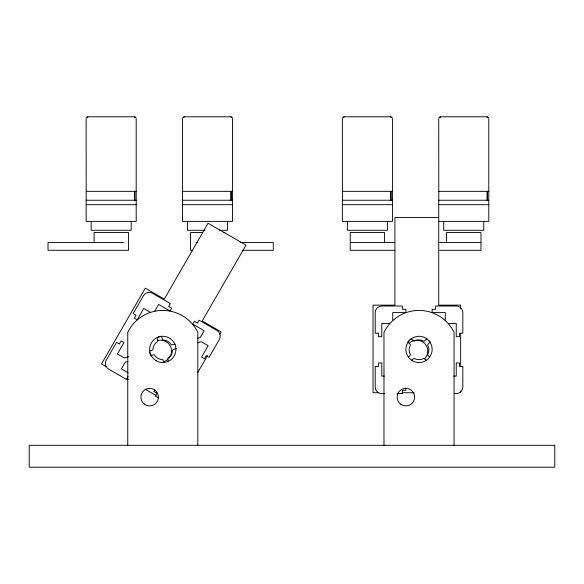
<?xml version="1.0" encoding="UTF-8"?>
<svg xmlns="http://www.w3.org/2000/svg" width="584" height="584" viewBox="0 0 584 584"><rect width="100%" height="100%" fill="white"/><g stroke="black" fill="none" stroke-linecap="round" stroke-linejoin="round"><path stroke-width="0.88" d="M136.203 118.537L136.203 221.38L86.14 221.38L86.14 200.239L136.203 200.239M232.563 118.537L232.563 221.38L182.5 221.38L182.5 118.537M392.433 118.537L392.433 221.38L342.37 221.38L342.37 200.239L392.433 200.239M460.63 308.79L460.63 305.14L438.73 305.14L438.73 200.239L488.793 200.239M154.738 311.236L158.665 304.439L170.039 311.009L171.681 308.162L168.652 306.41L170.294 303.563L152.46 293.27A6.57 6.57 0 0 0 143.489 295.679L133.196 313.506L136.043 315.148L134.291 318.185L137.13 319.828L143.701 308.447L150.504 312.374M128.137 376.585L126.494 379.432L108.66 369.139A6.57 6.57 0 0 1 106.259 360.16L116.552 342.333L119.399 343.976L121.151 340.939L123.99 342.582L117.42 353.962L124.224 357.89L128.626 356.714M154.753 390.054L153.928 391.477L156.965 393.229L155.322 396.076L158.417 397.865M197.91 372.234L207.495 355.641M219.81 334.303L221.183 331.938L202.21 320.988L246.01 245.119L208.079 223.219L164.279 299.088L145.314 288.138L101.514 364L106.259 366.737M408.471 357.269L410.486 354.743A9.855 9.855 0 0 1 410.486 344.888L407.909 341.808L411.012 338.705L414.092 341.282A9.855 9.855 0 0 1 423.947 341.282L427.028 338.705M428.466 340.37L430.131 341.808L427.554 344.888A9.855 9.855 0 0 1 427.554 354.743L429.569 357.269M411.567 360.364L414.092 358.35A9.855 9.855 0 0 0 423.947 358.35L426.473 360.364M158.038 337.099L161.425 336.194L162.805 339.968A9.855 9.855 0 0 1 171.338 344.896L175.295 344.21M149.942 350.999L152.95 349.823A9.855 9.855 0 0 1 157.877 341.282L157.191 337.333M197.611 338.224L200.254 337.516L204.181 330.719L192.8 324.149L194.443 321.302L197.48 323.054L199.122 320.207L216.949 330.5A6.57 6.57 0 0 1 219.35 339.479L209.057 357.306L206.218 355.663L204.466 358.7L201.619 357.058L208.189 345.677L201.385 341.749L197.867 342.691M127.998 361.416L125.356 362.124L121.435 368.92L128.261 372.862M150.314 355.437L154.271 354.751A9.855 9.855 0 0 0 162.805 359.678L163.987 362.679M176.434 348.436L172.66 349.823A9.855 9.855 0 0 1 167.732 358.357L168.214 361.547M87.877 116.8L87.49 117.669L86.425 117.669L86.688 117.311A1.737 1.737 0 0 1 87.877 116.8L134.466 116.8A1.737 1.737 0 0 1 135.692 117.311L135.919 117.669L134.853 117.669L134.466 116.8M184.237 116.8L183.85 117.669L182.785 117.669L183.047 117.311A1.737 1.737 0 0 1 184.237 116.8L230.826 116.8A1.737 1.737 0 0 1 232.052 117.311L232.279 117.669L231.213 117.669L230.826 116.8M344.107 116.8L343.721 117.669L342.655 117.669L342.918 117.311A1.737 1.737 0 0 1 344.107 116.8L390.696 116.8A1.737 1.737 0 0 1 391.922 117.311L392.149 117.669L391.083 117.669L390.696 116.8M440.467 116.8L440.081 117.669L439.015 117.669L439.277 117.311A1.737 1.737 0 0 1 440.467 116.8L487.056 116.8A1.737 1.737 0 0 1 488.282 117.311L488.509 117.669L487.443 117.669L487.056 116.8M86.14 191.34L136.203 191.34M182.5 191.34L232.563 191.34M342.37 191.34L392.433 191.34M438.73 191.34L488.793 191.34M182.5 200.239L232.563 200.239M86.14 204.692L136.203 204.692M182.5 204.692L232.563 204.692M342.37 204.692L392.433 204.692M438.73 204.692L488.793 204.692M438.73 217.54L394.93 217.54L394.93 305.14L373.03 305.14L373.03 392.74L378.505 392.74M438.73 221.38L488.793 221.38L488.793 118.537M204.94 230.278L187.508 230.278L187.508 221.38M219.204 230.278L227.556 230.278L227.556 221.38M202.166 232.498L190.537 232.498L190.537 250.295L192.151 250.295M223.409 232.498L225.023 232.498M123.501 242.506L48.034 242.506L48.034 250.295L128.524 250.295L128.524 232.498L94.09 232.498L94.09 242.506M196.02 242.506L197.823 242.506M240.155 242.506L273.276 242.506L273.276 250.295L242.521 250.295M350.911 242.506L394.302 242.506M439.686 242.506L480.42 242.506M394.302 250.295L350.225 250.295L350.225 232.498L384.579 232.498L384.579 242.506M439.686 250.295L480.982 250.295L480.982 232.498L446.541 232.498L446.541 242.506M389.645 323.536L381.79 323.536L381.79 336.676L378.505 336.676L378.505 333.172L375.22 333.172L375.22 312.586A6.57 6.57 0 0 1 381.79 306.016L402.376 306.016L402.376 309.301L405.88 309.301L405.88 312.586L392.74 312.586L392.74 320.441M448.395 323.536L456.25 323.536L456.25 336.676L459.535 336.676L459.535 333.172L462.82 333.172L462.82 312.586A6.57 6.57 0 0 0 456.25 306.016L435.664 306.016L435.664 309.301L432.16 309.301L432.16 312.586L445.3 312.586L445.3 320.441M384.411 376.096L381.79 376.096L381.79 362.956L378.505 362.956L378.505 366.46L375.22 366.46L375.22 387.046A6.57 6.57 0 0 0 381.79 393.616L384.476 393.616M453.629 376.096L456.25 376.096L456.25 362.956L459.535 362.956L459.535 366.46L462.82 366.46L462.82 387.046A6.57 6.57 0 0 1 456.25 393.616L454.461 393.616M402.23 392.74L414.092 392.74M397.003 393.616L402.376 393.616L402.376 390.331L405.88 390.331L405.88 387.864M126.801 378.6L128.385 379.512M144.978 389.09L156.045 395.477M487.509 191.34L487.509 200.239M487.056 191.34L487.056 200.239M483.786 221.38L483.786 230.278L443.738 230.278L443.738 221.38M460.63 333.428L460.63 366.277M460.63 390.915L460.63 392.74M454.06 445.3L454.06 332.325A38.982 38.982 0 0 0 383.98 332.325L383.98 445.3M438.73 118.537L438.788 200.239M391.149 191.34L391.149 200.239M390.696 191.34L390.696 200.239M387.426 221.38L387.426 230.278L347.378 230.278L347.378 221.38M342.37 118.537L342.428 200.239M231.279 191.34L231.279 200.239M230.826 191.34L230.826 200.239M197.83 445.3L197.83 332.325A38.982 38.982 0 0 0 127.75 332.325L127.75 445.3M134.919 191.34L134.919 200.239M134.466 191.34L134.466 200.239M131.196 221.38L131.196 230.278L91.148 230.278L91.148 221.38M86.14 118.537L86.198 200.239M414.691 340.392A10.95 10.95 0 0 1 424.575 358.875M409.085 343.385A10.95 10.95 0 0 1 413.311 340.757M157.768 340.552A10.95 10.95 0 0 1 168.827 358.35M167.82 359.357A10.95 10.95 0 0 1 163.432 361.708M150.022 353.962A10.95 10.95 0 0 1 149.745 352.561M554.8 445.3L29.2 445.3L29.2 467.2L554.8 467.2L554.8 445.3M412.45 360.788A13.14 13.14 0 0 0 432.16 349.407A13.14 13.14 0 0 0 412.45 338.034A13.14 13.14 0 0 0 412.45 360.788M400.799 404.259A8.76 8.76 0 0 0 414.603 397.952A8.76 8.76 0 0 0 402.237 389.156A8.76 8.76 0 0 0 400.799 404.259M156.22 360.788A13.14 13.14 0 0 0 175.93 349.407A13.14 13.14 0 0 0 156.22 338.034A13.14 13.14 0 0 0 156.22 360.788M144.569 404.259A8.76 8.76 0 0 0 158.373 397.952A8.76 8.76 0 0 0 146.007 389.156A8.76 8.76 0 0 0 144.569 404.259"/></g></svg>
